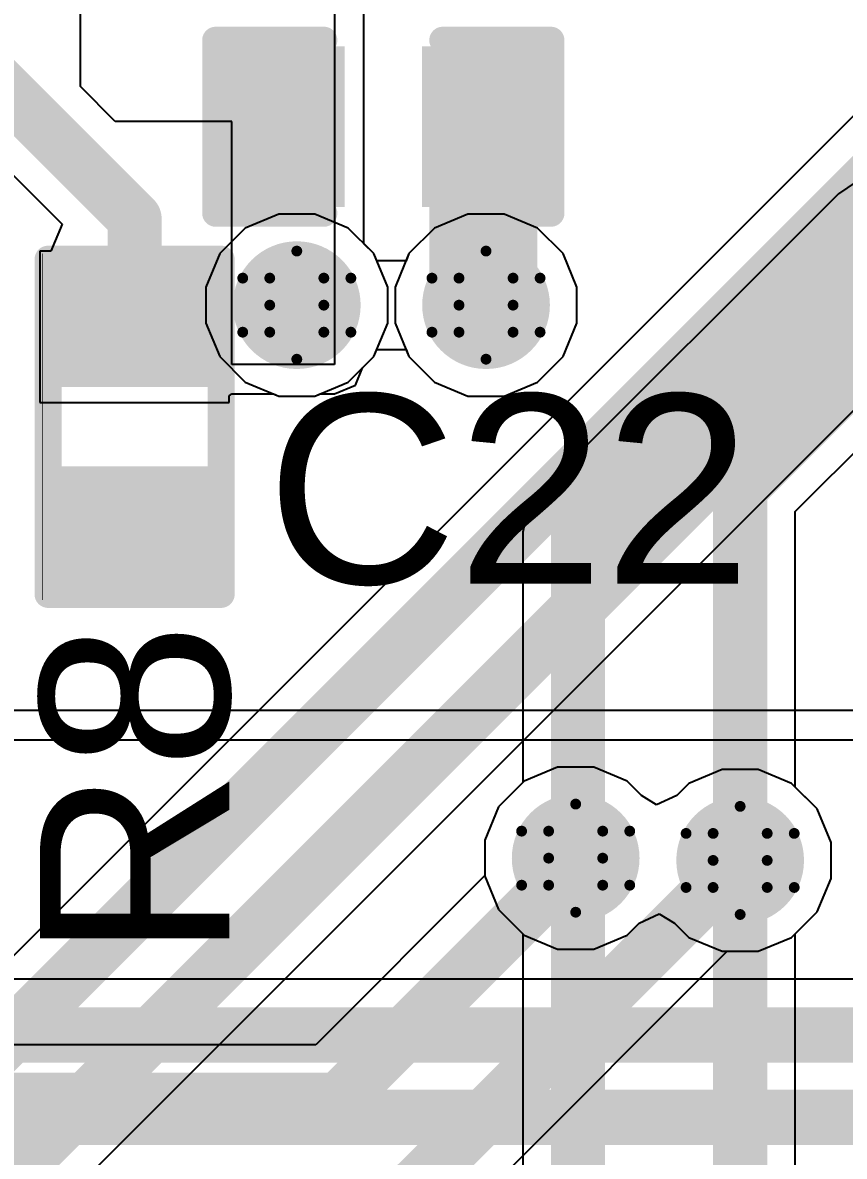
# Model space of a CAD drawing. Header units: inches. Extents: x -4 to 389, y 0 to 108.
# Drawn here: x 24.29 to 28.15, y 37.48 to 42.81 of the extents above; entities that cross this region are included whole.
import ezdxf

# ---------------------------------------------------------------- set-up
doc = ezdxf.new("R2010")
doc.units = ezdxf.units.IN
for name, color, linetype in [('Bottom Layer', 5, 'Continuous'), ('Drill Drawing', 1, 'Continuous'), ('Signal_1', 16, 'Continuous'), ('Signal_2', 76, 'Continuous'), ('Top Layer', 1, 'Continuous'), ('Top Overlay', 2, 'Continuous'), ('Top Paste', 8, 'Continuous'), ('Top Solder', 216, 'Continuous'), ('Via Holes', 16, 'Continuous')]:
    doc.layers.add(name, color=color, linetype=linetype)
doc.styles.add('Arial', font='', dxfattribs={"height": 0.2})
doc.styles.get('Arial').set_extended_font_data('Arial')

msp = doc.modelspace()

# ---------------------------------------------------------------- hatches: boundary and pattern name
at = {"layer": 'Bottom Layer'}
h = msp.add_hatch(color=5, dxfattribs=at)
edge = h.paths.add_edge_path()
edge.add_arc((25.5778, 41.4782), 0.3, 0, 360)
h = msp.add_hatch(color=5, dxfattribs=at)
edge = h.paths.add_edge_path()
edge.add_arc((26.4668, 41.4782), 0.3, 0, 360)
h = msp.add_hatch(color=5, dxfattribs=at)
edge = h.paths.add_edge_path()
edge.add_arc((26.8879, 38.88), 0.3, 0, 360)
h = msp.add_hatch(color=5, dxfattribs=at)
edge = h.paths.add_edge_path()
edge.add_arc((27.6606, 38.8693), 0.3, 0, 360)
at = {"layer": 'Signal_1'}
h = msp.add_hatch(color=16, dxfattribs=at)
edge = h.paths.add_edge_path()
edge.add_arc((25.5778, 41.4782), 0.3, 0, 360)
h = msp.add_hatch(color=16, dxfattribs=at)
edge = h.paths.add_edge_path()
edge.add_arc((26.4668, 41.4782), 0.3, 0, 360)
h = msp.add_hatch(color=16, dxfattribs=at)
edge = h.paths.add_edge_path()
edge.add_arc((26.8879, 38.88), 0.3, 0, 360)
h = msp.add_hatch(color=16, dxfattribs=at)
edge = h.paths.add_edge_path()
edge.add_arc((27.6606, 38.8693), 0.3, 0, 360)
at = {"layer": 'Signal_2'}
h = msp.add_hatch(color=76, dxfattribs=at)
edge = h.paths.add_edge_path()
edge.add_arc((25.5778, 41.4782), 0.3, 0, 360)
h = msp.add_hatch(color=76, dxfattribs=at)
edge = h.paths.add_edge_path()
edge.add_arc((26.4668, 41.4782), 0.3, 0, 360)
h = msp.add_hatch(color=76, dxfattribs=at)
edge = h.paths.add_edge_path()
edge.add_arc((26.8879, 38.88), 0.3, 0, 360)
h = msp.add_hatch(color=76, dxfattribs=at)
edge = h.paths.add_edge_path()
edge.add_arc((27.6606, 38.8693), 0.3, 0, 360)
at = {"layer": 'Top Layer'}
for points in [[(25.2857, 41.9989), (25.2857, 42.6339), (25.7429, 42.6339), (25.7429, 41.9989)], [(26.2255, 41.9989), (26.2255, 42.6339), (26.6827, 42.6339), (26.6827, 41.9989)], [(24.4983, 41.6052), (25.1333, 41.6052), (25.1333, 41.148), (24.4983, 41.148)], [(24.4983, 40.6654), (25.1333, 40.6654), (25.1333, 40.2082), (24.4983, 40.2082)]]:
    msp.add_hatch(color=1, dxfattribs=at).paths.add_polyline_path(points)
h = msp.add_hatch(color=1, dxfattribs=at)
edge = h.paths.add_edge_path()
edge.add_arc((25.5778, 41.4782), 0.3, 0, 360)
h = msp.add_hatch(color=1, dxfattribs=at)
edge = h.paths.add_edge_path()
edge.add_arc((26.4668, 41.4782), 0.3, 0, 360)
h = msp.add_hatch(color=1, dxfattribs=at)
edge = h.paths.add_edge_path()
edge.add_arc((26.8879, 38.88), 0.3, 0, 360)
h = msp.add_hatch(color=1, dxfattribs=at)
edge = h.paths.add_edge_path()
edge.add_arc((27.6606, 38.8693), 0.3, 0, 360)
at = {"layer": 'Top Paste'}
for points in [[(25.2857, 41.9989), (25.2857, 42.6339), (25.7429, 42.6339), (25.7429, 41.9989)], [(26.2255, 41.9989), (26.2255, 42.6339), (26.6827, 42.6339), (26.6827, 41.9989)], [(24.4983, 41.6052), (25.1333, 41.6052), (25.1333, 41.148), (24.4983, 41.148)], [(24.4983, 40.6654), (25.1333, 40.6654), (25.1333, 40.2082), (24.4983, 40.2082)]]:
    msp.add_hatch(color=8, dxfattribs=at).paths.add_polyline_path(points)
at = {"layer": 'Top Solder'}
for points in [[(25.2257, 41.9389), (25.2257, 42.6939), (25.8029, 42.6939), (25.8029, 41.9389)], [(26.1655, 41.9389), (26.1655, 42.6939), (26.7427, 42.6939), (26.7427, 41.9389)], [(24.4433, 41.6602), (25.1883, 41.6602), (25.1883, 41.093), (24.4433, 41.093)], [(24.4433, 40.7204), (25.1883, 40.7204), (25.1883, 40.1532), (24.4433, 40.1532)]]:
    msp.add_hatch(color=216, dxfattribs=at).paths.add_polyline_path(points)
at = {"layer": 'Via Holes'}
h = msp.add_hatch(color=7, dxfattribs=at)
edge = h.paths.add_edge_path()
edge.add_arc((25.5778, 41.4782), 0.15, 0, 360)
h = msp.add_hatch(color=7, dxfattribs=at)
edge = h.paths.add_edge_path()
edge.add_arc((26.4668, 41.4782), 0.15, 0, 360)
h = msp.add_hatch(color=7, dxfattribs=at)
edge = h.paths.add_edge_path()
edge.add_arc((26.8879, 38.88), 0.15, 0, 360)
h = msp.add_hatch(color=7, dxfattribs=at)
edge = h.paths.add_edge_path()
edge.add_arc((27.6606, 38.8693), 0.15, 0, 360)

# ---------------------------------------------------------------- linework, layer by layer
at = {"layer": 'Bottom Layer'}
for p, q in [((29.6199, 43.7949), (23.0155, 37.1906)), ((23.1447, 35.9357), (30.1047, 42.8956)), ((25.4929, 41.9052), (25.3359, 41.8402)), ((25.6627, 41.9052), (25.4929, 41.9052)), ((25.8197, 41.8402), (25.6627, 41.9052)), ((25.3359, 41.8402), (25.2158, 41.7201)), ((25.9398, 41.7201), (25.8197, 41.8402)), ((25.2158, 41.7201), (25.1508, 41.5631)), ((26.0048, 41.5631), (25.9398, 41.7201)), ((25.1508, 41.5631), (25.1508, 41.3933)), ((26.0048, 41.3933), (26.0048, 41.5631)), ((25.1508, 41.3933), (25.2158, 41.2363)), ((25.9398, 41.2363), (26.0048, 41.3933)), ((25.2158, 41.2363), (25.3359, 41.1162)), ((25.8197, 41.1162), (25.9398, 41.2363)), ((25.3359, 41.1162), (25.4929, 41.0512)), ((25.6627, 41.0512), (25.8197, 41.1162)), ((25.4929, 41.0512), (25.6627, 41.0512)), ((26.8029, 39.307), (26.646, 39.242)), ((26.9728, 39.307), (26.8029, 39.307)), ((27.1297, 39.242), (26.9728, 39.307)), ((27.5757, 39.2963), (27.4187, 39.2312)), ((27.7455, 39.2963), (27.5757, 39.2963)), ((27.9025, 39.2312), (27.7455, 39.2963)), ((26.646, 39.242), (26.5259, 39.1219)), ((27.1966, 39.1751), (27.1297, 39.242)), ((27.4187, 39.2312), (27.3626, 39.1751)), ((28.0226, 39.1111), (27.9025, 39.2312)), ((27.2679, 39.1304), (27.1966, 39.1751)), ((27.3626, 39.1751), (27.2679, 39.1304)), ((26.5259, 39.1219), (26.4609, 38.9649)), ((28.0876, 38.9542), (28.0226, 39.1111)), ((26.4609, 38.9649), (26.4609, 38.7951)), ((28.0876, 38.7843), (28.0876, 38.9542)), ((26.4609, 38.7951), (26.5259, 38.6381)), ((28.0226, 38.6274), (28.0876, 38.7843)), ((26.5259, 38.6381), (26.6396, 38.5244)), ((27.9196, 38.5244), (28.0226, 38.6274)), ((26.6396, 38.5244), (26.6396, 35.9261)), ((27.9196, 35.6108), (27.9196, 38.5244))]:
    msp.add_line(p, q, dxfattribs=at)
for points in [[(23.1228, 36.9316, 0.254, 0.254, 0), (29.803, 43.6118, 0.254, 0.254, 0)], [(22.9616, 36.1188, 0.254, 0.254, 0), (29.9974, 43.1546, 0.254, 0.254, 0)], [(26.8879, 38.88, 0.254, 0.254, 0), (26.8986, 38.8693, 0.254, 0.254, 0)], [(26.8986, 35.8188, 0.254, 0.254, 0), (26.8986, 38.8693, 0.254, 0.254, 0)], [(27.6606, 35.6108, 0.254, 0.254, 0), (27.6606, 38.8693, 0.254, 0.254, 0)]]:
    msp.add_lwpolyline(points, format="xyseb", dxfattribs=at)
for points in [[(26.8244, 38.88, 0.127, 0.127, 1), (26.9514, 38.88, 0.127, 0.127, 1)], [(26.8351, 38.8693, 0.127, 0.127, 1), (26.9621, 38.8693, 0.127, 0.127, 1)], [(26.8351, 38.8693, 0.127, 0.127, 1), (26.9621, 38.8693, 0.127, 0.127, 1)], [(27.5971, 38.8693, 0.127, 0.127, 1), (27.7241, 38.8693, 0.127, 0.127, 1)]]:
    msp.add_lwpolyline(points, format="xyseb", close=True, dxfattribs=at)
at = {"layer": 'Drill Drawing'}
for points in [[(25.4508, 41.6052, 0.0508, 0.0508, 0), (25.5778, 41.7322, 0.0508, 0.0508, 0)], [(25.5778, 41.7322, 0.0508, 0.0508, 0), (25.7048, 41.6052, 0.0508, 0.0508, 0)], [(26.3398, 41.6052, 0.0508, 0.0508, 0), (26.4668, 41.7322, 0.0508, 0.0508, 0)], [(26.4668, 41.7322, 0.0508, 0.0508, 0), (26.5938, 41.6052, 0.0508, 0.0508, 0)], [(25.3238, 41.6052, 0.0508, 0.0508, 0), (25.4508, 41.4782, 0.0508, 0.0508, 0)], [(25.3238, 41.6052, 0.0508, 0.0508, 0), (25.4508, 41.6052, 0.0508, 0.0508, 0)], [(25.7048, 41.6052, 0.0508, 0.0508, 0), (25.8318, 41.6052, 0.0508, 0.0508, 0)], [(25.7048, 41.4782, 0.0508, 0.0508, 0), (25.8318, 41.6052, 0.0508, 0.0508, 0)], [(26.2128, 41.6052, 0.0508, 0.0508, 0), (26.3398, 41.4782, 0.0508, 0.0508, 0)], [(26.2128, 41.6052, 0.0508, 0.0508, 0), (26.3398, 41.6052, 0.0508, 0.0508, 0)], [(26.5938, 41.6052, 0.0508, 0.0508, 0), (26.7208, 41.6052, 0.0508, 0.0508, 0)], [(26.5938, 41.4782, 0.0508, 0.0508, 0), (26.7208, 41.6052, 0.0508, 0.0508, 0)], [(25.3238, 41.3512, 0.0508, 0.0508, 0), (25.4508, 41.4782, 0.0508, 0.0508, 0)], [(25.7048, 41.4782, 0.0508, 0.0508, 0), (25.8318, 41.3512, 0.0508, 0.0508, 0)], [(26.2128, 41.3512, 0.0508, 0.0508, 0), (26.3398, 41.4782, 0.0508, 0.0508, 0)], [(26.5938, 41.4782, 0.0508, 0.0508, 0), (26.7208, 41.3512, 0.0508, 0.0508, 0)], [(25.3238, 41.3512, 0.0508, 0.0508, 0), (25.4508, 41.3512, 0.0508, 0.0508, 0)], [(25.4508, 41.3512, 0.0508, 0.0508, 0), (25.5778, 41.2242, 0.0508, 0.0508, 0)], [(25.5778, 41.2242, 0.0508, 0.0508, 0), (25.7048, 41.3512, 0.0508, 0.0508, 0)], [(25.7048, 41.3512, 0.0508, 0.0508, 0), (25.8318, 41.3512, 0.0508, 0.0508, 0)], [(26.2128, 41.3512, 0.0508, 0.0508, 0), (26.3398, 41.3512, 0.0508, 0.0508, 0)], [(26.3398, 41.3512, 0.0508, 0.0508, 0), (26.4668, 41.2242, 0.0508, 0.0508, 0)], [(26.4668, 41.2242, 0.0508, 0.0508, 0), (26.5938, 41.3512, 0.0508, 0.0508, 0)], [(26.5938, 41.3512, 0.0508, 0.0508, 0), (26.7208, 41.3512, 0.0508, 0.0508, 0)], [(26.7609, 39.007, 0.0508, 0.0508, 0), (26.8879, 39.134, 0.0508, 0.0508, 0)], [(26.8879, 39.134, 0.0508, 0.0508, 0), (27.0149, 39.007, 0.0508, 0.0508, 0)], [(27.5336, 38.9963, 0.0508, 0.0508, 0), (27.6606, 39.1233, 0.0508, 0.0508, 0)], [(27.6606, 39.1233, 0.0508, 0.0508, 0), (27.7876, 38.9963, 0.0508, 0.0508, 0)], [(26.6339, 39.007, 0.0508, 0.0508, 0), (26.7609, 38.88, 0.0508, 0.0508, 0)], [(26.6339, 39.007, 0.0508, 0.0508, 0), (26.7609, 39.007, 0.0508, 0.0508, 0)], [(27.0149, 39.007, 0.0508, 0.0508, 0), (27.1419, 39.007, 0.0508, 0.0508, 0)], [(27.0149, 38.88, 0.0508, 0.0508, 0), (27.1419, 39.007, 0.0508, 0.0508, 0)], [(27.4066, 38.9963, 0.0508, 0.0508, 0), (27.5336, 38.8693, 0.0508, 0.0508, 0)], [(27.4066, 38.9963, 0.0508, 0.0508, 0), (27.5336, 38.9963, 0.0508, 0.0508, 0)], [(27.7876, 38.9963, 0.0508, 0.0508, 0), (27.9146, 38.9963, 0.0508, 0.0508, 0)], [(27.7876, 38.8693, 0.0508, 0.0508, 0), (27.9146, 38.9963, 0.0508, 0.0508, 0)], [(26.6339, 38.753, 0.0508, 0.0508, 0), (26.7609, 38.88, 0.0508, 0.0508, 0)], [(27.0149, 38.88, 0.0508, 0.0508, 0), (27.1419, 38.753, 0.0508, 0.0508, 0)], [(27.4066, 38.7423, 0.0508, 0.0508, 0), (27.5336, 38.8693, 0.0508, 0.0508, 0)], [(27.7876, 38.8693, 0.0508, 0.0508, 0), (27.9146, 38.7423, 0.0508, 0.0508, 0)], [(26.6339, 38.753, 0.0508, 0.0508, 0), (26.7609, 38.753, 0.0508, 0.0508, 0)], [(26.7609, 38.753, 0.0508, 0.0508, 0), (26.8879, 38.626, 0.0508, 0.0508, 0)], [(26.8879, 38.626, 0.0508, 0.0508, 0), (27.0149, 38.753, 0.0508, 0.0508, 0)], [(27.0149, 38.753, 0.0508, 0.0508, 0), (27.1419, 38.753, 0.0508, 0.0508, 0)], [(27.4066, 38.7423, 0.0508, 0.0508, 0), (27.5336, 38.7423, 0.0508, 0.0508, 0)], [(27.5336, 38.7423, 0.0508, 0.0508, 0), (27.6606, 38.6153, 0.0508, 0.0508, 0)], [(27.6606, 38.6153, 0.0508, 0.0508, 0), (27.7876, 38.7423, 0.0508, 0.0508, 0)], [(27.7876, 38.7423, 0.0508, 0.0508, 0), (27.9146, 38.7423, 0.0508, 0.0508, 0)]]:
    msp.add_lwpolyline(points, format="xyseb", dxfattribs=at)
for points in [[(25.5651, 41.7322, 0.0254, 0.0254, 1), (25.5905, 41.7322, 0.0254, 0.0254, 1)], [(25.5651, 41.7322, 0.0254, 0.0254, 1), (25.5905, 41.7322, 0.0254, 0.0254, 1)], [(26.4541, 41.7322, 0.0254, 0.0254, 1), (26.4795, 41.7322, 0.0254, 0.0254, 1)], [(26.4541, 41.7322, 0.0254, 0.0254, 1), (26.4795, 41.7322, 0.0254, 0.0254, 1)], [(25.3111, 41.6052, 0.0254, 0.0254, 1), (25.3365, 41.6052, 0.0254, 0.0254, 1)], [(25.3111, 41.6052, 0.0254, 0.0254, 1), (25.3365, 41.6052, 0.0254, 0.0254, 1)], [(25.4381, 41.6052, 0.0254, 0.0254, 1), (25.4635, 41.6052, 0.0254, 0.0254, 1)], [(25.4381, 41.6052, 0.0254, 0.0254, 1), (25.4635, 41.6052, 0.0254, 0.0254, 1)], [(25.6921, 41.6052, 0.0254, 0.0254, 1), (25.7175, 41.6052, 0.0254, 0.0254, 1)], [(25.6921, 41.6052, 0.0254, 0.0254, 1), (25.7175, 41.6052, 0.0254, 0.0254, 1)], [(25.8191, 41.6052, 0.0254, 0.0254, 1), (25.8445, 41.6052, 0.0254, 0.0254, 1)], [(25.8191, 41.6052, 0.0254, 0.0254, 1), (25.8445, 41.6052, 0.0254, 0.0254, 1)], [(26.2001, 41.6052, 0.0254, 0.0254, 1), (26.2255, 41.6052, 0.0254, 0.0254, 1)], [(26.2001, 41.6052, 0.0254, 0.0254, 1), (26.2255, 41.6052, 0.0254, 0.0254, 1)], [(26.3271, 41.6052, 0.0254, 0.0254, 1), (26.3525, 41.6052, 0.0254, 0.0254, 1)], [(26.3271, 41.6052, 0.0254, 0.0254, 1), (26.3525, 41.6052, 0.0254, 0.0254, 1)], [(26.5811, 41.6052, 0.0254, 0.0254, 1), (26.6065, 41.6052, 0.0254, 0.0254, 1)], [(26.5811, 41.6052, 0.0254, 0.0254, 1), (26.6065, 41.6052, 0.0254, 0.0254, 1)], [(26.7081, 41.6052, 0.0254, 0.0254, 1), (26.7335, 41.6052, 0.0254, 0.0254, 1)], [(26.7081, 41.6052, 0.0254, 0.0254, 1), (26.7335, 41.6052, 0.0254, 0.0254, 1)], [(25.4381, 41.4782, 0.0254, 0.0254, 1), (25.4635, 41.4782, 0.0254, 0.0254, 1)], [(25.4381, 41.4782, 0.0254, 0.0254, 1), (25.4635, 41.4782, 0.0254, 0.0254, 1)], [(25.6921, 41.4782, 0.0254, 0.0254, 1), (25.7175, 41.4782, 0.0254, 0.0254, 1)], [(25.6921, 41.4782, 0.0254, 0.0254, 1), (25.7175, 41.4782, 0.0254, 0.0254, 1)], [(26.3271, 41.4782, 0.0254, 0.0254, 1), (26.3525, 41.4782, 0.0254, 0.0254, 1)], [(26.3271, 41.4782, 0.0254, 0.0254, 1), (26.3525, 41.4782, 0.0254, 0.0254, 1)], [(26.5811, 41.4782, 0.0254, 0.0254, 1), (26.6065, 41.4782, 0.0254, 0.0254, 1)], [(26.5811, 41.4782, 0.0254, 0.0254, 1), (26.6065, 41.4782, 0.0254, 0.0254, 1)], [(25.3111, 41.3512, 0.0254, 0.0254, 1), (25.3365, 41.3512, 0.0254, 0.0254, 1)], [(25.3111, 41.3512, 0.0254, 0.0254, 1), (25.3365, 41.3512, 0.0254, 0.0254, 1)], [(25.4381, 41.3512, 0.0254, 0.0254, 1), (25.4635, 41.3512, 0.0254, 0.0254, 1)], [(25.4381, 41.3512, 0.0254, 0.0254, 1), (25.4635, 41.3512, 0.0254, 0.0254, 1)], [(25.6921, 41.3512, 0.0254, 0.0254, 1), (25.7175, 41.3512, 0.0254, 0.0254, 1)], [(25.6921, 41.3512, 0.0254, 0.0254, 1), (25.7175, 41.3512, 0.0254, 0.0254, 1)], [(25.8191, 41.3512, 0.0254, 0.0254, 1), (25.8445, 41.3512, 0.0254, 0.0254, 1)], [(25.8191, 41.3512, 0.0254, 0.0254, 1), (25.8445, 41.3512, 0.0254, 0.0254, 1)], [(26.2001, 41.3512, 0.0254, 0.0254, 1), (26.2255, 41.3512, 0.0254, 0.0254, 1)], [(26.2001, 41.3512, 0.0254, 0.0254, 1), (26.2255, 41.3512, 0.0254, 0.0254, 1)], [(26.3271, 41.3512, 0.0254, 0.0254, 1), (26.3525, 41.3512, 0.0254, 0.0254, 1)], [(26.3271, 41.3512, 0.0254, 0.0254, 1), (26.3525, 41.3512, 0.0254, 0.0254, 1)], [(26.5811, 41.3512, 0.0254, 0.0254, 1), (26.6065, 41.3512, 0.0254, 0.0254, 1)], [(26.5811, 41.3512, 0.0254, 0.0254, 1), (26.6065, 41.3512, 0.0254, 0.0254, 1)], [(26.7081, 41.3512, 0.0254, 0.0254, 1), (26.7335, 41.3512, 0.0254, 0.0254, 1)], [(26.7081, 41.3512, 0.0254, 0.0254, 1), (26.7335, 41.3512, 0.0254, 0.0254, 1)], [(25.5651, 41.2242, 0.0254, 0.0254, 1), (25.5905, 41.2242, 0.0254, 0.0254, 1)], [(25.5651, 41.2242, 0.0254, 0.0254, 1), (25.5905, 41.2242, 0.0254, 0.0254, 1)], [(26.4541, 41.2242, 0.0254, 0.0254, 1), (26.4795, 41.2242, 0.0254, 0.0254, 1)], [(26.4541, 41.2242, 0.0254, 0.0254, 1), (26.4795, 41.2242, 0.0254, 0.0254, 1)], [(26.8752, 39.134, 0.0254, 0.0254, 1), (26.9006, 39.134, 0.0254, 0.0254, 1)], [(26.8752, 39.134, 0.0254, 0.0254, 1), (26.9006, 39.134, 0.0254, 0.0254, 1)], [(27.6479, 39.1233, 0.0254, 0.0254, 1), (27.6733, 39.1233, 0.0254, 0.0254, 1)], [(27.6479, 39.1233, 0.0254, 0.0254, 1), (27.6733, 39.1233, 0.0254, 0.0254, 1)], [(26.6212, 39.007, 0.0254, 0.0254, 1), (26.6466, 39.007, 0.0254, 0.0254, 1)], [(26.6212, 39.007, 0.0254, 0.0254, 1), (26.6466, 39.007, 0.0254, 0.0254, 1)], [(26.7482, 39.007, 0.0254, 0.0254, 1), (26.7736, 39.007, 0.0254, 0.0254, 1)], [(26.7482, 39.007, 0.0254, 0.0254, 1), (26.7736, 39.007, 0.0254, 0.0254, 1)], [(27.0022, 39.007, 0.0254, 0.0254, 1), (27.0276, 39.007, 0.0254, 0.0254, 1)], [(27.0022, 39.007, 0.0254, 0.0254, 1), (27.0276, 39.007, 0.0254, 0.0254, 1)], [(27.1292, 39.007, 0.0254, 0.0254, 1), (27.1546, 39.007, 0.0254, 0.0254, 1)], [(27.1292, 39.007, 0.0254, 0.0254, 1), (27.1546, 39.007, 0.0254, 0.0254, 1)], [(27.3939, 38.9963, 0.0254, 0.0254, 1), (27.4193, 38.9963, 0.0254, 0.0254, 1)], [(27.3939, 38.9963, 0.0254, 0.0254, 1), (27.4193, 38.9963, 0.0254, 0.0254, 1)], [(27.5209, 38.9963, 0.0254, 0.0254, 1), (27.5463, 38.9963, 0.0254, 0.0254, 1)], [(27.5209, 38.9963, 0.0254, 0.0254, 1), (27.5463, 38.9963, 0.0254, 0.0254, 1)], [(27.7749, 38.9963, 0.0254, 0.0254, 1), (27.8003, 38.9963, 0.0254, 0.0254, 1)], [(27.7749, 38.9963, 0.0254, 0.0254, 1), (27.8003, 38.9963, 0.0254, 0.0254, 1)], [(27.9019, 38.9963, 0.0254, 0.0254, 1), (27.9273, 38.9963, 0.0254, 0.0254, 1)], [(27.9019, 38.9963, 0.0254, 0.0254, 1), (27.9273, 38.9963, 0.0254, 0.0254, 1)], [(26.7482, 38.88, 0.0254, 0.0254, 1), (26.7736, 38.88, 0.0254, 0.0254, 1)], [(26.7482, 38.88, 0.0254, 0.0254, 1), (26.7736, 38.88, 0.0254, 0.0254, 1)], [(27.0022, 38.88, 0.0254, 0.0254, 1), (27.0276, 38.88, 0.0254, 0.0254, 1)], [(27.0022, 38.88, 0.0254, 0.0254, 1), (27.0276, 38.88, 0.0254, 0.0254, 1)], [(27.5209, 38.8693, 0.0254, 0.0254, 1), (27.5463, 38.8693, 0.0254, 0.0254, 1)], [(27.5209, 38.8693, 0.0254, 0.0254, 1), (27.5463, 38.8693, 0.0254, 0.0254, 1)], [(27.7749, 38.8693, 0.0254, 0.0254, 1), (27.8003, 38.8693, 0.0254, 0.0254, 1)], [(27.7749, 38.8693, 0.0254, 0.0254, 1), (27.8003, 38.8693, 0.0254, 0.0254, 1)], [(26.6212, 38.753, 0.0254, 0.0254, 1), (26.6466, 38.753, 0.0254, 0.0254, 1)], [(26.6212, 38.753, 0.0254, 0.0254, 1), (26.6466, 38.753, 0.0254, 0.0254, 1)], [(26.7482, 38.753, 0.0254, 0.0254, 1), (26.7736, 38.753, 0.0254, 0.0254, 1)], [(26.7482, 38.753, 0.0254, 0.0254, 1), (26.7736, 38.753, 0.0254, 0.0254, 1)], [(27.0022, 38.753, 0.0254, 0.0254, 1), (27.0276, 38.753, 0.0254, 0.0254, 1)], [(27.0022, 38.753, 0.0254, 0.0254, 1), (27.0276, 38.753, 0.0254, 0.0254, 1)], [(27.1292, 38.753, 0.0254, 0.0254, 1), (27.1546, 38.753, 0.0254, 0.0254, 1)], [(27.1292, 38.753, 0.0254, 0.0254, 1), (27.1546, 38.753, 0.0254, 0.0254, 1)], [(27.3939, 38.7423, 0.0254, 0.0254, 1), (27.4193, 38.7423, 0.0254, 0.0254, 1)], [(27.3939, 38.7423, 0.0254, 0.0254, 1), (27.4193, 38.7423, 0.0254, 0.0254, 1)], [(27.5209, 38.7423, 0.0254, 0.0254, 1), (27.5463, 38.7423, 0.0254, 0.0254, 1)], [(27.5209, 38.7423, 0.0254, 0.0254, 1), (27.5463, 38.7423, 0.0254, 0.0254, 1)], [(27.7749, 38.7423, 0.0254, 0.0254, 1), (27.8003, 38.7423, 0.0254, 0.0254, 1)], [(27.7749, 38.7423, 0.0254, 0.0254, 1), (27.8003, 38.7423, 0.0254, 0.0254, 1)], [(27.9019, 38.7423, 0.0254, 0.0254, 1), (27.9273, 38.7423, 0.0254, 0.0254, 1)], [(27.9019, 38.7423, 0.0254, 0.0254, 1), (27.9273, 38.7423, 0.0254, 0.0254, 1)], [(26.8752, 38.626, 0.0254, 0.0254, 1), (26.9006, 38.626, 0.0254, 0.0254, 1)], [(26.8752, 38.626, 0.0254, 0.0254, 1), (26.9006, 38.626, 0.0254, 0.0254, 1)], [(27.6479, 38.6153, 0.0254, 0.0254, 1), (27.6733, 38.6153, 0.0254, 0.0254, 1)], [(27.6479, 38.6153, 0.0254, 0.0254, 1), (27.6733, 38.6153, 0.0254, 0.0254, 1)]]:
    msp.add_lwpolyline(points, format="xyseb", close=True, dxfattribs=at)
at = {"layer": 'Signal_1'}
for p, q in [((25.4929, 41.9052), (25.3359, 41.8402)), ((25.6627, 41.9052), (25.4929, 41.9052)), ((25.8197, 41.8402), (25.6627, 41.9052)), ((26.3819, 41.9052), (26.2249, 41.8402)), ((26.5517, 41.9052), (26.3819, 41.9052)), ((26.7087, 41.8402), (26.5517, 41.9052)), ((25.3359, 41.8402), (25.2158, 41.7201)), ((25.9398, 41.7201), (25.8197, 41.8402)), ((26.2249, 41.8402), (26.1048, 41.7201)), ((26.8288, 41.7201), (26.7087, 41.8402)), ((25.2158, 41.7201), (25.1508, 41.5631)), ((25.9536, 41.6868), (25.9398, 41.7201)), ((26.1048, 41.7201), (26.091, 41.6868)), ((26.8938, 41.5631), (26.8288, 41.7201)), ((26.091, 41.6868), (25.9536, 41.6868)), ((25.1508, 41.5631), (25.1508, 41.3933)), ((26.8938, 41.3933), (26.8938, 41.5631)), ((25.1508, 41.3933), (25.2158, 41.2363)), ((26.8288, 41.2363), (26.8938, 41.3933)), ((25.2158, 41.2363), (25.3359, 41.1162)), ((25.8197, 41.1162), (25.9398, 41.2363)), ((25.9398, 41.2363), (25.9536, 41.2696)), ((25.9536, 41.2696), (26.091, 41.2696)), ((26.091, 41.2696), (26.1048, 41.2363)), ((26.1048, 41.2363), (26.2249, 41.1162)), ((26.7087, 41.1162), (26.8288, 41.2363)), ((25.3359, 41.1162), (25.4929, 41.0512)), ((25.6627, 41.0512), (25.8197, 41.1162)), ((26.2249, 41.1162), (26.3819, 41.0512)), ((26.5517, 41.0512), (26.7087, 41.1162)), ((25.4929, 41.0512), (25.6627, 41.0512)), ((26.3819, 41.0512), (26.5517, 41.0512)), ((33.6353, 39.5732), (21.7893, 39.5732)), ((23.2809, 39.4357), (33.4124, 39.4357)), ((26.8029, 39.307), (26.646, 39.242)), ((26.9728, 39.307), (26.8029, 39.307)), ((27.1297, 39.242), (26.9728, 39.307)), ((27.5757, 39.2963), (27.4187, 39.2312)), ((27.7455, 39.2963), (27.5757, 39.2963)), ((27.9025, 39.2312), (27.7455, 39.2963)), ((26.646, 39.242), (26.5259, 39.1219)), ((27.1966, 39.1751), (27.1297, 39.242)), ((27.4187, 39.2312), (27.3626, 39.1751)), ((28.0226, 39.1111), (27.9025, 39.2312)), ((27.2679, 39.1304), (27.1966, 39.1751)), ((27.3626, 39.1751), (27.2679, 39.1304)), ((26.5259, 39.1219), (26.4609, 38.9649)), ((28.0876, 38.9542), (28.0226, 39.1111)), ((26.4609, 38.9649), (26.4609, 38.7951)), ((28.0876, 38.7843), (28.0876, 38.9542)), ((26.4609, 38.7951), (26.5259, 38.6381)), ((28.0226, 38.6274), (28.0876, 38.7843)), ((26.5259, 38.6381), (26.646, 38.518)), ((27.1859, 38.5742), (27.2806, 38.6189)), ((27.2806, 38.6189), (27.3518, 38.5742)), ((27.9025, 38.5073), (28.0226, 38.6274)), ((27.1297, 38.518), (27.1859, 38.5742)), ((27.3518, 38.5742), (27.4187, 38.5073)), ((26.646, 38.518), (26.8029, 38.453)), ((26.9728, 38.453), (27.1297, 38.518)), ((27.4187, 38.5073), (27.5757, 38.4423)), ((27.7455, 38.4423), (27.9025, 38.5073)), ((26.8029, 38.453), (26.9728, 38.453)), ((27.5757, 38.4423), (27.7455, 38.4423))]:
    msp.add_line(p, q, dxfattribs=at)
at = {"layer": 'Signal_2'}
for p, q in [((26.3819, 41.9052), (26.2249, 41.8402)), ((26.5517, 41.9052), (26.3819, 41.9052)), ((26.7087, 41.8402), (26.5517, 41.9052)), ((26.2249, 41.8402), (26.1048, 41.7201)), ((26.8288, 41.7201), (26.7087, 41.8402)), ((26.1048, 41.7201), (26.0398, 41.5631)), ((26.8938, 41.5631), (26.8288, 41.7201)), ((26.0398, 41.5631), (26.0398, 41.3933)), ((26.8938, 41.3933), (26.8938, 41.5631)), ((26.0398, 41.3933), (26.1048, 41.2363)), ((26.8288, 41.2363), (26.8938, 41.3933)), ((26.1048, 41.2363), (26.2249, 41.1162)), ((26.7087, 41.1162), (26.8288, 41.2363)), ((26.2249, 41.1162), (26.3819, 41.0512)), ((26.5517, 41.0512), (26.7087, 41.1162)), ((26.3819, 41.0512), (26.5517, 41.0512)), ((26.8029, 39.307), (26.646, 39.242)), ((26.9728, 39.307), (26.8029, 39.307)), ((27.1297, 39.242), (26.9728, 39.307)), ((27.5757, 39.2963), (27.4187, 39.2312)), ((27.7455, 39.2963), (27.5757, 39.2963)), ((27.9025, 39.2312), (27.7455, 39.2963)), ((26.646, 39.242), (26.5259, 39.1219)), ((27.1966, 39.1751), (27.1297, 39.242)), ((27.4187, 39.2312), (27.3626, 39.1751)), ((28.0226, 39.1111), (27.9025, 39.2312)), ((27.2679, 39.1304), (27.1966, 39.1751)), ((27.3626, 39.1751), (27.2679, 39.1304)), ((26.5259, 39.1219), (26.4609, 38.9649)), ((28.0876, 38.9542), (28.0226, 39.1111)), ((26.4609, 38.9649), (26.4609, 38.7978)), ((28.0876, 38.7843), (28.0876, 38.9542)), ((26.4609, 38.7978), (25.6665, 38.0034)), ((28.0226, 38.6274), (28.0876, 38.7843)), ((27.9025, 38.5073), (28.0226, 38.6274)), ((27.7455, 38.4423), (27.9025, 38.5073)), ((26.2681, 37.1105), (27.5998, 38.4423)), ((27.5998, 38.4423), (27.7455, 38.4423)), ((25.6665, 38.0034), (19.6852, 38.0034))]:
    msp.add_line(p, q, dxfattribs=at)
for points in [[(26.0849, 37.2936, 0.254, 0.254, 0), (27.6606, 38.8693, 0.254, 0.254, 0)], [(26.8879, 38.8585, 0.254, 0.254, 0), (26.8879, 38.88, 0.254, 0.254, 0)], [(25.7737, 37.7444, 0.254, 0.254, 0), (26.8879, 38.8585, 0.254, 0.254, 0)], [(19.5779, 37.7444, 0.254, 0.254, 0), (25.7737, 37.7444, 0.254, 0.254, 0)]]:
    msp.add_lwpolyline(points, format="xyseb", dxfattribs=at)
for points in [[(26.8244, 38.88, 0.127, 0.127, 1), (26.9514, 38.88, 0.127, 0.127, 1)], [(27.5971, 38.8693, 0.127, 0.127, 1), (27.7241, 38.8693, 0.127, 0.127, 1)], [(26.8244, 38.8585, 0.127, 0.127, 1), (26.9514, 38.8585, 0.127, 0.127, 1)], [(26.8244, 38.8585, 0.127, 0.127, 1), (26.9514, 38.8585, 0.127, 0.127, 1)], [(25.7102, 37.7444, 0.127, 0.127, 1), (25.8372, 37.7444, 0.127, 0.127, 1)], [(25.7102, 37.7444, 0.127, 0.127, 1), (25.8372, 37.7444, 0.127, 0.127, 1)]]:
    msp.add_lwpolyline(points, format="xyseb", close=True, dxfattribs=at)
at = {"layer": 'Top Layer'}
for p, q in [((24.5618, 42.5048), (24.5618, 44.2468)), ((25.7556, 42.8498), (25.7556, 41.1988)), ((25.8931, 41.7668), (25.8931, 42.8498)), ((24.7248, 42.3418), (24.5618, 42.5048)), ((25.273, 42.3418), (24.7248, 42.3418)), ((25.273, 41.1988), (25.273, 42.3418)), ((24.0985, 42.2356), (24.475, 41.8592)), ((28.2059, 42.0571), (28.1219, 42.0009)), ((28.1219, 42.0009), (26.7155, 40.5945)), ((24.475, 41.8592), (24.4223, 41.7322)), ((25.9398, 41.7201), (25.8931, 41.7668)), ((24.4223, 41.7322), (24.3713, 41.7322)), ((24.3713, 41.7322), (24.3713, 41.021)), ((26.0048, 41.5631), (25.9398, 41.7201)), ((26.0048, 41.3933), (26.0048, 41.5631)), ((25.9398, 41.2363), (26.0048, 41.3933)), ((25.8866, 41.1831), (25.9398, 41.2363)), ((25.7556, 41.1988), (25.273, 41.1988)), ((25.8528, 41.1016), (25.8866, 41.1831)), ((25.7556, 41.0613), (25.8528, 41.1016)), ((24.3713, 41.021), (25.2603, 41.021)), ((25.2603, 41.0529), (25.273, 41.0613)), ((25.2603, 41.021), (25.2603, 41.0529)), ((25.273, 41.0613), (25.4684, 41.0613)), ((25.4684, 41.0613), (25.4929, 41.0512)), ((25.4929, 41.0512), (25.6627, 41.0512)), ((25.6627, 41.0512), (25.6872, 41.0613)), ((25.6872, 41.0613), (25.7556, 41.0613)), ((27.9196, 40.5087), (28.4697, 41.0588)), ((26.7155, 40.5945), (26.6593, 40.5105)), ((26.6593, 40.5105), (26.6396, 40.4114)), ((27.9196, 39.2141), (27.9196, 40.5087)), ((26.6396, 40.4114), (26.6396, 39.2356)), ((26.6396, 39.2356), (26.5259, 39.1219)), ((28.0226, 39.1111), (27.9196, 39.2141)), ((26.5259, 39.1219), (26.4609, 38.9649)), ((28.0876, 38.9542), (28.0226, 39.1111)), ((26.4609, 38.9649), (26.4609, 38.7951)), ((28.0876, 38.7843), (28.0876, 38.9542)), ((26.4609, 38.7951), (26.5259, 38.6381)), ((28.0226, 38.6274), (28.0876, 38.7843)), ((26.5259, 38.6381), (26.646, 38.518)), ((27.1859, 38.5742), (27.2806, 38.6189)), ((27.2806, 38.6189), (27.3518, 38.5742)), ((27.9025, 38.5073), (28.0226, 38.6274)), ((27.1297, 38.518), (27.1859, 38.5742)), ((27.3518, 38.5742), (27.4187, 38.5073)), ((26.646, 38.518), (26.8029, 38.453)), ((26.9728, 38.453), (27.1297, 38.518)), ((27.4187, 38.5073), (27.5757, 38.4423)), ((27.7455, 38.4423), (27.9025, 38.5073)), ((26.8029, 38.453), (26.9728, 38.453)), ((27.5757, 38.4423), (27.7455, 38.4423)), ((31.4027, 38.3114), (23.2131, 38.3114))]:
    msp.add_line(p, q, dxfattribs=at)
for points in [[(23.749, 42.9514, 0.254, 0.254, 0), (24.8158, 41.8846, 0.254, 0.254, 0)], [(26.4541, 41.4909, 0.508, 0.508, 0), (26.4541, 42.3164, 0.508, 0.508, 0)], [(25.4762, 42.3545, 0.254, 0.254, 0), (25.5143, 42.3164, 0.254, 0.254, 0)], [(24.8158, 41.3766, 0.254, 0.254, 0), (24.8158, 41.8846, 0.254, 0.254, 0)], [(26.8986, 40.4114, 0.254, 0.254, 0), (28.305, 41.8178, 0.254, 0.254, 0)], [(26.4541, 41.4909, 0.508, 0.508, 0), (26.4668, 41.4782, 0.508, 0.508, 0)], [(27.6606, 40.616, 0.254, 0.254, 0), (28.3624, 41.3178, 0.254, 0.254, 0)], [(27.6606, 38.8693, 0.254, 0.254, 0), (27.6606, 40.616, 0.254, 0.254, 0)], [(26.8986, 38.8907, 0.254, 0.254, 0), (26.8986, 40.4114, 0.254, 0.254, 0)], [(26.8879, 38.88, 0.254, 0.254, 0), (26.8986, 38.8907, 0.254, 0.254, 0)], [(23.1045, 38.0492, 0.2603, 0.2603, 0), (31.5113, 38.0492, 0.2603, 0.2603, 0)], [(22.944, 37.6619, 0.2603, 0.2603, 0), (31.6718, 37.6619, 0.2603, 0.2603, 0)]]:
    msp.add_lwpolyline(points, format="xyseb", dxfattribs=at)
for points in [[(26.3271, 42.3164, 0.254, 0.254, 1), (26.5811, 42.3164, 0.254, 0.254, 1)], [(25.4127, 42.3545, 0.127, 0.127, 1), (25.5397, 42.3545, 0.127, 0.127, 1)], [(25.4508, 42.3164, 0.127, 0.127, 1), (25.5778, 42.3164, 0.127, 0.127, 1)], [(24.7523, 41.8846, 0.127, 0.127, 1), (24.8793, 41.8846, 0.127, 0.127, 1)], [(24.7523, 41.8846, 0.127, 0.127, 1), (24.8793, 41.8846, 0.127, 0.127, 1)], [(26.3271, 41.4909, 0.254, 0.254, 1), (26.5811, 41.4909, 0.254, 0.254, 1)], [(26.3271, 41.4909, 0.254, 0.254, 1), (26.5811, 41.4909, 0.254, 0.254, 1)], [(26.3398, 41.4782, 0.254, 0.254, 1), (26.5938, 41.4782, 0.254, 0.254, 1)], [(24.7523, 41.3766, 0.127, 0.127, 1), (24.8793, 41.3766, 0.127, 0.127, 1)], [(27.5971, 40.616, 0.127, 0.127, 1), (27.7241, 40.616, 0.127, 0.127, 1)], [(27.5971, 40.616, 0.127, 0.127, 1), (27.7241, 40.616, 0.127, 0.127, 1)], [(26.8351, 40.4114, 0.127, 0.127, 1), (26.9621, 40.4114, 0.127, 0.127, 1)], [(26.8351, 40.4114, 0.127, 0.127, 1), (26.9621, 40.4114, 0.127, 0.127, 1)], [(26.8244, 38.88, 0.127, 0.127, 1), (26.9514, 38.88, 0.127, 0.127, 1)], [(26.8351, 38.8907, 0.127, 0.127, 1), (26.9621, 38.8907, 0.127, 0.127, 1)], [(26.8351, 38.8907, 0.127, 0.127, 1), (26.9621, 38.8907, 0.127, 0.127, 1)], [(27.5971, 38.8693, 0.127, 0.127, 1), (27.7241, 38.8693, 0.127, 0.127, 1)]]:
    msp.add_lwpolyline(points, format="xyseb", close=True, dxfattribs=at)
at = {"layer": 'Top Overlay'}
for points in [[(25.1968, 42.7228, 0.127, 0.127, 0), (25.7048, 42.7228, 0.127, 0.127, 0)], [(25.1968, 41.91, 0.127, 0.127, 0), (25.1968, 42.7228, 0.127, 0.127, 0)], [(26.2636, 42.7228, 0.127, 0.127, 0), (26.7716, 42.7228, 0.127, 0.127, 0)], [(26.7716, 41.91, 0.127, 0.127, 0), (26.7716, 42.7228, 0.127, 0.127, 0)], [(25.1968, 41.91, 0.127, 0.127, 0), (25.7048, 41.91, 0.127, 0.127, 0)], [(26.2636, 41.91, 0.127, 0.127, 0), (26.7716, 41.91, 0.127, 0.127, 0)], [(24.4094, 40.1193, 0.127, 0.127, 0), (24.4094, 41.6941, 0.127, 0.127, 0)], [(24.4094, 41.6941, 0.127, 0.127, 0), (25.2222, 41.6941, 0.127, 0.127, 0)], [(24.384, 40.0939, 0.00323, 0.00323, 0), (24.384, 41.7195, 0.00323, 0.00323, 0)], [(25.2222, 40.1193, 0.127, 0.127, 0), (25.2222, 41.6941, 0.127, 0.127, 0)], [(24.4094, 40.1193, 0.127, 0.127, 0), (25.2222, 40.1193, 0.127, 0.127, 0)]]:
    msp.add_lwpolyline(points, format="xyseb", dxfattribs=at)
for points in [[(25.1651, 42.7228, 0.0635, 0.0635, 1), (25.2285, 42.7228, 0.0635, 0.0635, 1)], [(25.1651, 42.7228, 0.0635, 0.0635, 1), (25.2285, 42.7228, 0.0635, 0.0635, 1)], [(25.673, 42.7228, 0.0635, 0.0635, 1), (25.7366, 42.7228, 0.0635, 0.0635, 1)], [(26.2319, 42.7228, 0.0635, 0.0635, 1), (26.2953, 42.7228, 0.0635, 0.0635, 1)], [(26.7399, 42.7228, 0.0635, 0.0635, 1), (26.8033, 42.7228, 0.0635, 0.0635, 1)], [(26.7399, 42.7228, 0.0635, 0.0635, 1), (26.8033, 42.7228, 0.0635, 0.0635, 1)], [(25.1651, 41.91, 0.0635, 0.0635, 1), (25.2285, 41.91, 0.0635, 0.0635, 1)], [(25.1651, 41.91, 0.0635, 0.0635, 1), (25.2285, 41.91, 0.0635, 0.0635, 1)], [(25.673, 41.91, 0.0635, 0.0635, 1), (25.7366, 41.91, 0.0635, 0.0635, 1)], [(26.2319, 41.91, 0.0635, 0.0635, 1), (26.2953, 41.91, 0.0635, 0.0635, 1)], [(26.7399, 41.91, 0.0635, 0.0635, 1), (26.8033, 41.91, 0.0635, 0.0635, 1)], [(26.7399, 41.91, 0.0635, 0.0635, 1), (26.8033, 41.91, 0.0635, 0.0635, 1)], [(24.3777, 41.6941, 0.0635, 0.0635, 1), (24.4412, 41.6941, 0.0635, 0.0635, 1)], [(24.3777, 41.6941, 0.0635, 0.0635, 1), (24.4412, 41.6941, 0.0635, 0.0635, 1)], [(24.3832, 41.7195, 0.00161, 0.00161, 1), (24.3848, 41.7195, 0.00161, 0.00161, 1)], [(25.1905, 41.6941, 0.0635, 0.0635, 1), (25.254, 41.6941, 0.0635, 0.0635, 1)], [(25.1905, 41.6941, 0.0635, 0.0635, 1), (25.254, 41.6941, 0.0635, 0.0635, 1)], [(24.3777, 40.1193, 0.0635, 0.0635, 1), (24.4412, 40.1193, 0.0635, 0.0635, 1)], [(24.3777, 40.1193, 0.0635, 0.0635, 1), (24.4412, 40.1193, 0.0635, 0.0635, 1)], [(25.1905, 40.1193, 0.0635, 0.0635, 1), (25.254, 40.1193, 0.0635, 0.0635, 1)], [(25.1905, 40.1193, 0.0635, 0.0635, 1), (25.254, 40.1193, 0.0635, 0.0635, 1)], [(24.3832, 40.0939, 0.00161, 0.00161, 1), (24.3848, 40.0939, 0.00161, 0.00161, 1)]]:
    msp.add_lwpolyline(points, format="xyseb", close=True, dxfattribs=at)

# ---------------------------------------------------------------- texts
at = {"layer": 'Top Overlay', "style": 'Arial'}
msp.add_text('C22', height=0.889, dxfattribs=at).set_placement((25.4342, 40.1702))
msp.add_text('R8', height=0.889, rotation=90, dxfattribs=at).set_placement((25.2602, 38.4008))

doc.saveas('drawing.dxf')
